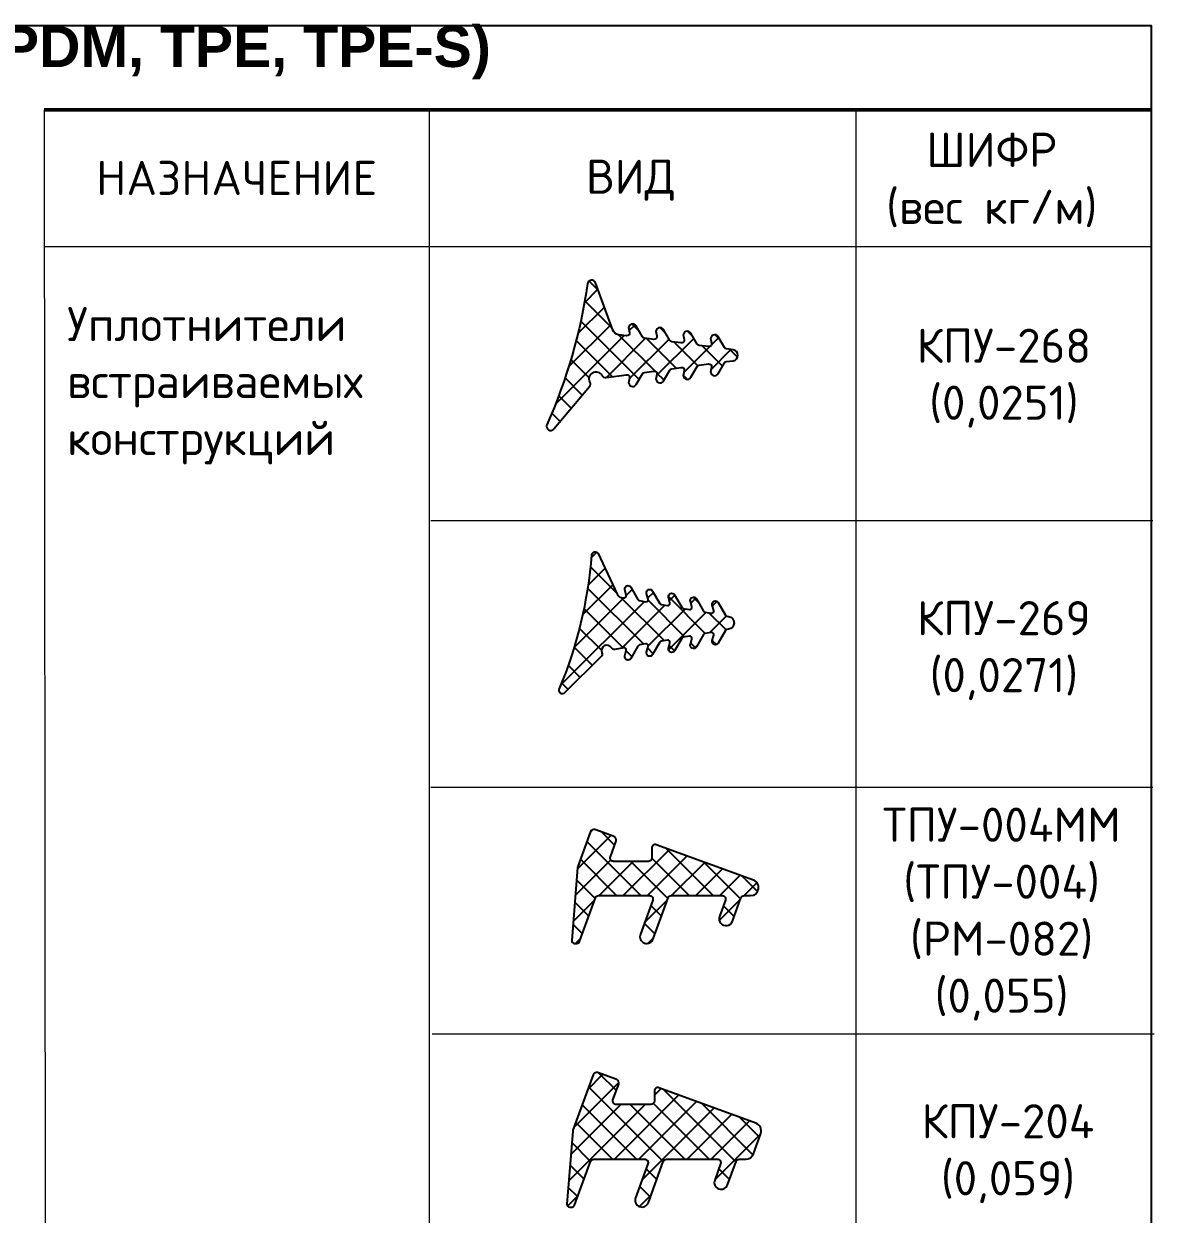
# Model space of a CAD drawing. Header units: millimetres. Extents: x 1744 to 18744, y -2272 to 2782.
# Drawn here: x 5531.2 to 5613.9, y 1419.4 to 1506.5 of the extents above; entities that cross this region are included whole.
import ezdxf

# ---------------------------------------------------------------- set-up
doc = ezdxf.new("R2010")
doc.units = ezdxf.units.MM
for name, color, linetype, lineweight in [('3', 1, 'Continuous', 20), ('Рамки', 1, 'Continuous', 15), ('Текстовый', 7, 'Continuous', 9)]:
    doc.layers.add(name, color=color, linetype=linetype, lineweight=lineweight)
doc.layers.add('Скрытые', color=14, linetype='Continuous', plot=False)
doc.styles.add('Каталожный', font='isocpeur.ttf', dxfattribs={"height": 2.5})

# ---------------------------------------------------------------- blocks, each defined once
blk = doc.blocks.new('КПУ-268')
at = {"true_color": 0xafd9aa}
h = blk.add_hatch(dxfattribs=at)
h.set_pattern_fill('ANSI37', color=9, scale=10, angle=90, style=0)
h.set_pattern_definition([(135, (-5787.382328000678, 2428.38573282436), (-0.8838834764831844, -0.8838834764831844), []), (225, (-5787.382328000678, 2428.38573282436), (0.8838834764831842, -0.8838834764831844), [])])
edge = h.paths.add_edge_path()
edge.add_line((2.615639722211199, -1.858579886632924), (3.072202051676866, -1.067790735176004))
edge.add_arc((3.2454071324348, -1.167790735176436), 0.2000000000011221, 97.50000000000358, 150.0000000000427, ccw=False)
edge.add_line((3.219301893990631, -0.9695017629005631), (3.910835077351291, -0.878459692146407))
edge.add_arc((3.936940315795198, -1.076748664421387), 0.2000000000002036, -14.999999999953104, 97.49999999996271, ccw=False)
edge.add_line((4.130125481053251, -1.128512473441787), (4.066054353188518, -1.367629177927938))
edge.add_arc((4.35583210107555, -1.445274891458401), 0.3000000000002244, 165.0000000000694, 330.0000000000471)
edge.add_line((4.615639722211199, -1.5952748914583), (5.072202051677777, -0.804485740000473))
edge.add_arc((5.24540713243444, -0.9044857400005959), 0.1999999999998668, 97.4999999999468, 149.9999999999373, ccw=False)
edge.add_line((5.219301893990631, -0.7061967677259418), (5.910835077351293, -0.6151546969717856))
edge.add_arc((5.936940315795314, -0.8134436692466678), 0.2000000000001204, -14.999999999989086, 97.49999999999841, ccw=False)
edge.add_line((6.130125481053253, -0.8652074782671662), (6.066054353188516, -1.104324182753315))
edge.add_arc((6.355832101075549, -1.18196989628378), 0.3000000000002258, 165.0000000000691, 330.0000000000468)
edge.add_line((6.615639722211199, -1.331969896283681), (7.072202051676867, -0.5411807448258515))
edge.add_arc((7.24540713243395, -0.641180744826845), 0.2000000000006658, 97.49999999977479, 149.9999999997815, ccw=False)
edge.add_line((7.219301893990632, -0.4428917725513202), (7.708042577964079, -0.3785478408331073))
edge.add_arc((7.655832101076017, 0.0180301037162281), 0.3999999999998182, 277.5000000000094, 442.4999999999905)
edge.add_line((7.708042577964079, 0.4146080482655635), (7.219301893990632, 0.4789519799837765))
edge.add_arc((7.245407132433915, 0.6772409522592487), 0.2000000000006091, 210.0000000002105, 262.50000000023306, ccw=False)
edge.add_line((7.072202051676867, 0.5772409522583076), (6.615639722211199, 1.368030103716137))
edge.add_arc((6.355832101075549, 1.218030103716236), 0.3000000000002261, 29.99999999995321, 194.9999999999308)
edge.add_line((6.066054353188516, 1.140384390185771), (6.130125481053253, 0.9012676856996222))
edge.add_arc((5.936940315795314, 0.8495038766791239), 0.20000000000012, -97.4999999999983, 14.999999999989086, ccw=False)
edge.add_line((5.910835077351293, 0.6512149044042417), (5.219301893990631, 0.742256975158398))
edge.add_arc((5.24540713243444, 0.940545947433052), 0.1999999999998666, 210.0000000000627, 262.50000000005315, ccw=False)
edge.add_line((5.072202051677777, 0.840545947432929), (4.615639722211199, 1.631335098890758))
edge.add_arc((4.35583210107561, 1.481335098890403), 0.3000000000004, 30.00000000003412, 195.0000000000117)
edge.add_line((4.066054353188518, 1.403689385359484), (4.130125481053251, 1.16457268087424))
edge.add_arc((3.936940315795199, 1.112808871853842), 0.200000000000203, -97.49999999996288, 14.999999999952877, ccw=False)
edge.add_line((3.910835077351291, 0.9145198995788629), (3.219301893989721, 1.005561970333018))
edge.add_arc((3.245407132433459, 1.203850942607567), 0.1999999999997538, 210.0000000000466, 262.50000000006924, ccw=False)
edge.add_line((3.072202051676866, 1.10385094260755), (2.615639722211199, 1.894640094065379))
edge.add_arc((2.35583210107561, 1.744640094065023), 0.3000000000004003, 30.00000000003424, 195.0000000000118)
edge.add_line((2.066054353188519, 1.666994380534104), (2.130125481052346, 1.427877676048864))
edge.add_arc((1.93694031579486, 1.376113867028063), 0.1999999999997604, -97.4999999998808, 15.000000000106525, ccw=False)
edge.add_line((1.910835077351293, 1.177824894753484), (1.219301893989719, 1.268866965507639))
edge.add_arc((1.245407132434519, 1.467155937782849), 0.2000000000005473, 209.9999999998335, 262.49999999979235, ccw=False)
edge.add_line((1.072202051676867, 1.367155937783079), (0.6156397222111992, 2.15794508923909))
edge.add_arc((0.3558321010755505, 2.00794508923919), 0.3000000000002244, 29.9999999999531, 194.9999999999306)
edge.add_line((0.0660543531885196, 1.930299375708727), (0.130125481052346, 1.691182671223485))
edge.add_arc((-0.0630596842049485, 1.639418862203237), 0.1999999999994321, -97.49999999994839, 14.999999999967486, ccw=False)
edge.add_line((-0.0891649226487061, 1.441129889929015), (-0.6927605801456596, 1.520594765770965))
edge.add_arc((-0.6274974840352838, 2.016317196457994), 0.5000000000001683, 199.9999999999571, 262.4999999999621, ccw=False)
edge.add_line((-1.097343794428524, 1.845307124795454), (-2.362260112688089, 5.32063614671415))
edge.add_arc((-2.644167898923944, 5.218030103716495), 0.3000000000000619, 19.99999999998642, 171.6269457520772)
edge.add_arc((-42.51460718661266, 11.08642605208765), 40.00000000000157, 336.1914215502087, 351.6269457520878, ccw=False)
edge.add_arc((-5.644167898923971, -5.181969896283955), 0.3000000000000664, 156.1914215502344, 320.0000000000357)
edge.add_line((-5.414354565988105, -5.374806179189818), (-2.807711515422852, -2.268332418404951))
edge.add_arc((-3.037522313695841, -2.075493114846867), 0.2999999999993925, 319.9992469035954, 387.9776521661452)
edge.add_arc((-2.331092662570369, -1.700050532364848), 0.5000000000001693, 29.502876839007, 207.9959325873386, ccw=False)
edge.add_arc((-1.634882541911189, -1.305980173956204), 0.299999999999726, 209.5240660788777, 277.5007530277262)
edge.add_line((-1.595720775136214, -1.60341311769798), (-0.0891649226487061, -1.405069682496557))
edge.add_arc((-0.0630596842052531, -1.603358654771235), 0.1999999999998443, -15.000000000070997, 97.49999999984482, ccw=False)
edge.add_line((0.130125481052346, -1.655122463791939), (0.0660543531885196, -1.89423916827627))
edge.add_arc((0.3558321010756105, -1.971884881807189), 0.3000000000003999, 164.9999999999882, 329.999999999966)
edge.add_line((0.6156397222111992, -2.121884881807543), (1.072202051676867, -1.331095730350625))
edge.add_arc((1.245407132433599, -1.431095730350849), 0.1999999999999773, 97.49999999996322, 149.9999999999221, ccw=False)
edge.add_line((1.219301893989719, -1.232806758076093), (1.910835077351293, -1.141764687321938))
edge.add_arc((1.936940315795163, -1.340053659596062), 0.1999999999993496, -15.000000000003183, 97.49999999998408, ccw=False)
edge.add_line((2.130125481052346, -1.391817468616409), (2.066054353188519, -1.630934173101649))
edge.add_arc((2.35583210107561, -1.708579886632568), 0.3000000000004005, 164.9999999999882, 329.9999999999658)
at = {"color": 9, "true_color": 0xafd9aa}
blk.add_lwpolyline([(2.615639722211199, -1.858579886632924), (3.072202051676866, -1.067790735176004, -0.2331672971703781), (3.219301893990631, -0.9695017629005631), (3.910835077351291, -0.878459692146407, -0.5345111359503198), (4.130125481053251, -1.128512473441787), (4.066054353188518, -1.367629177927938, 0.8769764629925845), (4.615639722211199, -1.5952748914583), (5.072202051677777, -0.804485740000473, -0.2331672971701546), (5.219301893990631, -0.7061967677259418), (5.910835077351293, -0.6151546969717856, -0.5345111359507204), (6.130125481053253, -0.8652074782671662), (6.066054353188516, -1.104324182753315, 0.8769764629925845), (6.615639722211199, -1.331969896283681), (7.072202051676867, -0.5411807448258515, -0.2331672971702296), (7.219301893990632, -0.4428917725513202), (7.708042577964079, -0.3785478408331073, 0.8769764629926114), (7.708042577964079, 0.4146080482655635), (7.219301893990632, 0.4789519799837765, -0.2331672971703031), (7.072202051676867, 0.5772409522583076), (6.615639722211199, 1.368030103716137, 0.8769764629925845), (6.066054353188516, 1.140384390185771), (6.130125481053253, 0.9012676856996222, -0.5345111359507208), (5.910835077351293, 0.6512149044042417), (5.219301893990631, 0.742256975158398, -0.2331672971701546), (5.072202051677777, 0.840545947432929), (4.615639722211199, 1.631335098890758, 0.8769764629925845), (4.066054353188518, 1.403689385359484), (4.130125481053251, 1.16457268087424, -0.5345111359503198), (3.910835077351291, 0.9145198995788629), (3.219301893989721, 1.005561970333018, -0.2331672971703031), (3.072202051676866, 1.10385094260755), (2.615639722211199, 1.894640094065379, 0.8769764629925845), (2.066054353188519, 1.666994380534104), (2.130125481052346, 1.427877676048864, -0.5345111359507208), (1.910835077351293, 1.177824894753484), (1.219301893989719, 1.268866965507639, -0.2331672971700092), (1.072202051676867, 1.367155937783079), (0.6156397222111992, 2.15794508923909, 0.8769764629925845), (0.0660543531885196, 1.930299375708727), (0.130125481052346, 1.691182671223485, -0.5345111359503198), (-0.0891649226487061, 1.441129889929015), (-0.6927605801456596, 1.520594765770965, -0.2796754208987614), (-1.097343794428524, 1.845307124795454), (-2.362260112688089, 5.32063614671415, 0.7786676032464671), (-2.940970176499831, 5.261715433357037, -0.0674521994044227), (-5.918637670296447, -5.060865211804863, 0.8678214147981961), (-5.414354565988105, -5.374806179189818), (-2.807711515422852, -2.268332418404951, 0.3056276522975327), (-2.772583121720344, -1.934754973055078, -0.9869351474234679), (-1.895927177519297, -1.453816902207563, 0.305619454424547), (-1.595720775136214, -1.60341311769798), (-0.0891649226487061, -1.405069682496557, -0.5345111359503198), (0.130125481052346, -1.655122463791939), (0.0660543531885196, -1.89423916827627, 0.8769764629925845), (0.6156397222111992, -2.121884881807543), (1.072202051676867, -1.331095730350625, -0.2331672971700091), (1.219301893989719, -1.232806758076093), (1.910835077351293, -1.141764687321938, -0.5345111359507204), (2.130125481052346, -1.391817468616409), (2.066054353188519, -1.630934173101649, 0.8769764629925845)], format="xyb", close=True, dxfattribs=at)
blk = doc.blocks.new('КПУ-269')
at = {"true_color": 0xafd9aa}
h = blk.add_hatch(dxfattribs=at)
h.set_pattern_fill('ANSI37', color=9, scale=10, angle=90, style=0)
h.set_pattern_definition([(135, (-5788.204454583206, 2447.291614382814), (-0.8838834764831844, -0.8838834764831844), []), (225, (-5788.204454583206, 2447.291614382814), (0.8838834764831842, -0.8838834764831844), [])])
edge = h.paths.add_edge_path()
edge.add_arc((5.595134362598573, -0.8068108291473091), 0.1599999999998856, 345.0000000001166, 460.0000000001014)
edge.add_line((5.567350654171605, -0.6492415886655181), (5.11687281182094, -0.7286729864822519))
edge.add_arc((5.144656520249332, -0.8862422269664314), 0.1600000000024849, 100.0000000004554, 150.0000000004729)
edge.add_line((5.00609245564101, -0.8062422269663327), (4.481551615457646, -1.714773612809494))
edge.add_arc((4.273705518549481, -1.594773612809649), 0.2399999999998356, 165.0000000000289, 330.00000000002007, ccw=False)
edge.add_line((4.041883320240231, -1.532657041985203), (4.149682494804435, -1.130345045497505))
edge.add_arc((3.995134362598243, -1.088933998281416), 0.1599999999998614, 345.0000000001035, 460.0000000001156)
edge.add_line((3.96735065417124, -0.9313647577996562), (3.516872811820576, -1.01079615561639))
edge.add_arc((3.544656520249503, -1.168365396099708), 0.1600000000017298, 100.0000000006973, 150.0000000006729)
edge.add_line((3.406092455641555, -1.088365396100471), (2.881551615457283, -1.996896781943631))
edge.add_arc((2.67370551854957, -1.876896781943846), 0.2399999999994137, 164.9999999999872, 329.9999999999785, ccw=False)
edge.add_line((2.441883320240775, -1.814780211119341), (2.549682494804073, -1.412468214631644))
edge.add_arc((2.39513436259829, -1.371057167415306), 0.159999999999531, 344.9999999999793, 459.999999999955)
edge.add_line((2.367350654171787, -1.213487926933793), (1.91687281182112, -1.292919324750527))
edge.add_arc((1.944656520250429, -1.450488565232763), 0.1600000000007304, 100.0000000008995, 150.0000000009142)
edge.add_line((1.80609245564301, -1.370488565234609), (1.281551615456917, -2.279019951077768))
edge.add_arc((1.073705518549206, -2.159019951077982), 0.2399999999994121, 164.9999999999868, 329.99999999997806, ccw=False)
edge.add_line((0.8418833202404128, -2.096903380253476), (0.9496824948046196, -1.694591383765782))
edge.add_arc((0.7951343625983879, -1.653180336549726), 0.1599999999998916, 345.0000000001184, 460.0000000000997)
edge.add_line((0.7673506541714235, -1.495611096067928), (0.3168728118207582, -1.575042493884664))
edge.add_arc((0.3446565202491421, -1.73261173436883), 0.1600000000024704, 100.0000000004531, 150.0000000004758)
edge.add_line((0.2060924556408281, -1.652611734368746), (-0.3184483845416253, -2.561143120211909))
edge.add_arc((-0.5262944814497913, -2.441143120212063), 0.239999999999837, 165.0000000000285, 330.00000000002, ccw=False)
edge.add_line((-0.7581166797590413, -2.379026549387615), (-0.6503175051957442, -1.97671455289992))
edge.add_arc((-0.80486563740149, -1.935303505683549), 0.1599999999995036, 344.9999999999645, 459.9999999999702)
edge.add_line((-0.8326493458280309, -1.77773426520207), (-1.485894087711129, -1.892918938199271))
edge.add_arc((-1.527569650405937, -1.656565077453922), 0.2400000000315844, 212.0243128466154, 280.00000001194144, ccw=False)
edge.add_arc((-2.070176469247321, -1.995943686429164), 0.4000000000333658, 32.02431283431194, 202.9756871649301)
edge.add_arc((-2.659405636019533, -2.245761598246842), 0.2399999999979004, -44.999999999810484, 22.97568716542321, ccw=False)
edge.add_line((-2.489700008535685, -2.415467225729568), (-5.156588853965331, -5.082356071162847))
edge.add_arc((-5.326294481450092, -4.912650443677424), 0.2400000000004532, 157.2921123347481, 314.9999999998885, ccw=False)
edge.add_arc((-35.06720942028854, 7.533054783461551), 32.00000000000045, 337.2921123348519, 355.5068026318309)
edge.add_arc((-2.926294481450349, 5.007349556324118), 0.2399999999998776, 25.00000000013, 175.50680263196, ccw=False)
edge.add_line((-2.708780612561895, 5.108777939142328), (-1.320527836187465, 2.131660252789969))
edge.add_arc((-0.9580047213731194, 2.300707557486922), 0.3999999999999999, 205.0000000001065, 260.000000000108)
edge.add_line((-1.027463992439149, 1.906784456281909), (-0.8326493458280309, 1.872433377846846))
edge.add_arc((-0.8048656374014623, 2.030002618328299), 0.1599999999994832, 260.0000000000183, 375.0000000000468)
edge.add_line((-0.6503175051957442, 2.071413665544695), (-0.7581166797590413, 2.473725662032391))
edge.add_arc((-0.5262944814502442, 2.535842232856893), 0.2399999999994138, 30.00000000002302, 195.000000000012, ccw=False)
edge.add_line((-0.3184483845425348, 2.655842232856683), (0.2060924556408281, 1.747310847013523))
edge.add_arc((0.3446565202452906, 1.827310847015497), 0.1600000000000797, 210.0000000007998, 260.0000000007964)
edge.add_line((0.3168728118207582, 1.669741606533079), (0.7673506541714235, 1.590310208712708))
edge.add_arc((0.7951343625984109, 1.747879449194484), 0.1599999999998741, 259.9999999998908, 374.9999999998899)
edge.add_line((0.9496824948046196, 1.789290496410558), (0.8418833202404128, 2.191602492900073))
edge.add_arc((1.073705518549208, 2.253719063724574), 0.2399999999994126, 30.000000000023192, 195.000000000012, ccw=False)
edge.add_line((1.281551615456917, 2.373719063724365), (1.806092455641191, 1.465187677879384))
edge.add_arc((1.944656520245619, 1.545187677881303), 0.160000000000023, 210.0000000007888, 260.0000000008047)
edge.add_line((1.91687281182112, 1.387618437398937), (2.367350654171787, 1.308187039582207))
edge.add_arc((2.395134362598304, 1.465756280063706), 0.1599999999995201, 260.0000000000392, 375.0000000000254)
edge.add_line((2.549682494804073, 1.507167327280054), (2.441883320240775, 1.909479323765935))
edge.add_arc((2.673705518549573, 1.971595894590435), 0.2399999999994143, 30.000000000022794, 195.0000000000116, ccw=False)
edge.add_line((2.881551615457283, 2.091595894590225), (3.406092455641555, 1.183064508747063))
edge.add_arc((3.544656520247486, 1.263064508747117), 0.1600000000003915, 209.9999999999415, 259.9999999999516)
edge.add_line((3.516872811820576, 1.105495268264802), (3.96735065417124, 1.026063870448069))
edge.add_arc((3.995134362598214, 1.183633110929856), 0.1599999999998827, 259.9999999998962, 374.9999999998849)
edge.add_line((4.149682494804435, 1.225044158145919), (4.041883320240231, 1.627356154631793))
edge.add_arc((4.273705518549482, 1.689472725456236), 0.239999999999838, 29.999999999981583, 194.9999999999705, ccw=False)
edge.add_line((4.481551615457646, 1.809472725456089), (5.00609245564101, 0.9009413396129275))
edge.add_arc((5.144656520247455, 0.98094133961404), 0.160000000001366, 210.0000000001776, 260.0000000001567)
edge.add_line((5.11687281182094, 0.8233720991306654), (5.567350654171605, 0.7439407013139318))
edge.add_arc((5.595134362598602, 0.901509941795696), 0.159999999999864, 259.9999999998865, 374.9999999998952)
edge.add_line((5.749682494804797, 0.9429209890117816), (5.641883320240594, 1.345232985497659))
edge.add_arc((5.873705518549392, 1.407349556322159), 0.2399999999994143, 30.00000000002268, 195.0000000000116, ccw=False)
edge.add_line((6.081551615457102, 1.527349556321949), (6.606092455641372, 0.6188181704787894))
edge.add_arc((6.744656520247667, 0.6988181704796875), 0.1600000000011288, 210.0000000001379, 260.0000000001963)
edge.add_line((6.716872811821302, 0.5412489299965273), (6.837056643828872, 0.520057277768956))
edge.add_arc((6.75370551854876, 0.0473495563232972), 0.4799999999997995, -79.9999999999975, 79.9999999999975, ccw=False)
edge.add_line((6.837056643828872, -0.4253581651223615), (6.716872811821302, -0.4465498173517517))
edge.add_arc((6.744656520245609, -0.6041190578338488), 0.1599999999997246, 99.99999999914408, 149.9999999992591)
edge.add_line((6.606092455641372, -0.5241190578321949), (6.08155161545892, -1.432650443677174))
edge.add_arc((5.873705518550299, -1.312650443677269), 0.24000000000026, 165.000000000071, 330.0000000000622, ccw=False)
edge.add_line((5.641883320240594, -1.250533872852884), (5.749682494804797, -0.8482218763633682))
at = {"color": 9, "true_color": 0xafd9aa}
blk.add_lwpolyline([(5.749682494804797, -0.8482218763633682, 0.5486187866265821), (5.567350654171605, -0.6492415886655181), (5.11687281182094, -0.7286729864822519, 0.2216946626430207), (5.00609245564101, -0.8062422269663327), (4.481551615457646, -1.714773612809494, -0.8769764629926905), (4.041883320240231, -1.532657041985203), (4.149682494804435, -1.130345045497505, 0.5486187866267369), (3.96735065417124, -0.9313647577996562), (3.516872811820576, -1.01079615561639, 0.2216946626428285), (3.406092455641555, -1.088365396100471), (2.881551615457283, -1.996896781943631, -0.8769764629926905), (2.441883320240775, -1.814780211119341), (2.549682494804073, -1.412468214631644, 0.5486187866265279), (2.367350654171787, -1.213487926933793), (1.91687281182112, -1.292919324750527, 0.2216946626430074), (1.80609245564301, -1.370488565234609), (1.281551615456917, -2.279019951077768, -0.8769764629926905), (0.8418833202404128, -2.096903380253476), (0.9496824948046196, -1.694591383765782, 0.548618786626562), (0.7673506541714235, -1.495611096067928), (0.3168728118207582, -1.575042493884664, 0.221694662643044), (0.2060924556408281, -1.652611734368746), (-0.3184483845416253, -2.561143120211909, -0.8769764629926905), (-0.7581166797590413, -2.379026549387615), (-0.6503175051957442, -1.97671455289992, 0.5486187866267006), (-0.8326493458280309, -1.77773426520207), (-1.485894087711129, -1.892918938199271, -0.3056146845919976), (-1.731047207460504, -1.78383205585078, 0.9239971009253778), (-2.438444698493185, -2.152079881319421, -0.3056146845915574), (-2.489700008535685, -2.415467225729568), (-5.156588853965331, -5.082356071162847, -0.8221979346866357), (-5.547690870573203, -4.820002513946291, 0.0796443420067361), (-3.165556875535911, 5.026151332207971, -0.7708463276476337), (-2.708780612561895, 5.108777939142328), (-1.320527836187465, 2.131660252789969, 0.2446984432290411), (-1.027463992439149, 1.906784456281909), (-0.8326493458280309, 1.872433377846846, 0.5486187866268285), (-0.6503175051957442, 2.071413665544695), (-0.7581166797590413, 2.473725662032391, -0.8769764629926712), (-0.3184483845425348, 2.655842232856683), (0.2060924556408281, 1.747310847013523, 0.2216946626429247), (0.3168728118207582, 1.669741606533079), (0.7673506541714235, 1.590310208712708, 0.5486187866266627), (0.9496824948046196, 1.789290496410558), (0.8418833202404128, 2.191602492900073, -0.8769764629926712), (1.281551615456917, 2.373719063724365), (1.806092455641191, 1.465187677879384, 0.221694662643013), (1.91687281182112, 1.387618437398937), (2.367350654171787, 1.308187039582207, 0.5486187866265883), (2.549682494804073, 1.507167327280054), (2.441883320240775, 1.909479323765935, -0.8769764629926712), (2.881551615457283, 2.091595894590225), (3.406092455641555, 1.183064508747063, 0.2216946626429864), (3.516872811820576, 1.105495268264802), (3.96735065417124, 1.026063870448069, 0.5486187866266024), (4.149682494804435, 1.225044158145919), (4.041883320240231, 1.627356154631793, -0.8769764629926712), (4.481551615457646, 1.809472725456089), (5.00609245564101, 0.9009413396129275, 0.2216946626428442), (5.11687281182094, 0.8233720991306654), (5.567350654171605, 0.7439407013139318, 0.5486187866267174), (5.749682494804797, 0.9429209890117816), (5.641883320240594, 1.345232985497659, -0.8769764629926712), (6.081551615457102, 1.527349556321949), (6.606092455641372, 0.6188181704787894, 0.2216946626432069), (6.716872811821302, 0.5412489299965273), (6.837056643828872, 0.520057277768956, -0.8390996311772438), (6.837056643828872, -0.4253581651223615), (6.716872811821302, -0.4465498173517517, 0.2216946626434668), (6.606092455641372, -0.5241190578321949), (6.08155161545892, -1.432650443677174, -0.8769764629926905), (5.641883320240594, -1.250533872852884)], format="xyb", close=True, dxfattribs=at)
blk = doc.blocks.new('ТПУ-004ММ')
at = {"true_color": 0xafd9aa}
h = blk.add_hatch(dxfattribs=at)
h.set_pattern_fill('ANSI37', color=9, scale=10, angle=180, style=0)
h.set_pattern_definition([(225, (-3852.697174266646, 2423.586977196603), (0.8838834764831842, -0.8838834764831845), []), (315, (-3852.697174266646, 2423.586977196603), (0.8838834764831845, 0.8838834764831842), [])])
edge = h.paths.add_edge_path()
edge.add_arc((7.266083049998201, -0.3716049572713107), 0.586003412722894, 269.9999999999889, 429.9999999999895)
edge.add_line((7.466508021207117, 0.179058125419715), (0.3652888887290828, 2.763690516642554))
edge.add_arc((0.2797838531844818, 2.528767362234722), 0.2499999991608187, 69.99999999995106, 179.9999999999525)
edge.add_line((0.0297838540236626, 2.52876736223493), (0.0297838540236626, 1.792391620776243))
edge.add_arc((-0.2202161451373288, 1.792391620776697), 0.2499999991609914, 269.99999999989586, 359.99999999989586, ccw=False)
edge.add_line((-0.2202161451377833, 1.542391621615706), (-2.762585817846229, 1.542391621615706))
edge.add_arc((-2.762585817846478, 1.792391620776841), 0.2499999991611357, 160.000000000055, 270.0000000000572, ccw=False)
edge.add_line((-2.997508972254763, 1.877896656321125), (-2.575962796689958, 3.036085254942689))
edge.add_arc((-2.810885951098032, 3.12159029048712), 0.2499999991609884, 340.0000000000067, 430.0000000000099)
edge.add_line((-2.725380915553614, 3.356513444895198), (-4.134919842002091, 3.869543658161773))
edge.add_arc((-4.220424877546518, 3.634620503753694), 0.2499999991609914, 70.0000000000078, 160.0000000000078)
edge.add_line((-4.455348031954597, 3.720125539298122), (-5.384262098327781, 1.167955117322661))
edge.add_arc((-5.149338943918424, 1.082450081776278), 0.2499999991628615, 159.9999999996867, 175.5060526372919)
edge.add_line((-5.398570347200801, 1.102038527332978), (-5.818582368515308, -4.241937602474763))
edge.add_arc((-5.619197245890718, -4.25760835891917), 0.1999999993289067, 175.5060526375346, 269.9999999999274)
edge.add_line((-5.619197245890971, -4.457608358248076), (-5.443485723774756, -4.457608358248076))
edge.add_arc((-5.443485723774752, -4.257608358918695), 0.199999999329381, 269.999999999999, 339.999999999999)
edge.add_line((-5.255547200247747, -4.326012387354467), (-4.089419671388895, -1.122103333610763))
edge.add_arc((-3.854496516981028, -1.207608369154895), 0.2499999991606912, 90.00000000005582, 160.0000000000549, ccw=False)
edge.add_line((-3.854496516981271, -0.9576083699942046), (-0.1298743258148534, -0.9576083699942046))
edge.add_arc((-0.129874325815058, -1.207608369155021), 0.2499999991608166, -20.000000000049, 89.9999999999531, ccw=False)
edge.add_line((0.1050488285927713, -1.293113404699622), (-0.8025054488261956, -3.78659828883724))
edge.add_arc((-0.3326591400100368, -3.957608359926098), 0.4999999983219855, 160.0000000000075, 340.0000000000075)
edge.add_line((0.1371871688061219, -4.128618431014956), (1.231469173133518, -1.122103333610763))
edge.add_arc((1.466392327541384, -1.207608369154895), 0.2499999991606911, 90.00000000005542, 160.000000000055, ccw=False)
edge.add_line((1.466392327541143, -0.9576083699942046), (5.191014518707561, -0.9576083699942046))
edge.add_arc((5.191014518707362, -1.207608369155017), 0.2499999991608133, -20.00000000005008, 89.99999999995441, ccw=False)
edge.add_line((5.425937673115186, -1.293113404699622), (4.991544698655161, -2.486598293199904))
edge.add_arc((5.461391007470856, -2.657608364288779), 0.4999999983215558, 159.9999999999875, 339.999999999992)
edge.add_line((5.931237316286567, -2.828618435377618), (6.552358017655932, -1.122103333610764))
edge.add_arc((6.7872811720638, -1.207608369154897), 0.249999999160693, 90.00000000005559, 160.0000000000547, ccw=False)
edge.add_line((6.787281172063558, -0.9576083699942046), (7.266083049998087, -0.9576083699942046))
at = {"color": 9, "true_color": 0xafd9aa}
blk.add_lwpolyline([(7.266083049998087, -0.9576083699942046, 0.8390996311772845), (7.466508021207117, 0.179058125419715), (0.3652888887290828, 2.763690516642554, 0.5205670505517535), (0.0297838540236626, 2.52876736223493), (0.0297838540236626, 1.792391620776243, -0.4142135623730951), (-0.2202161451377833, 1.542391621615706), (-2.762585817846229, 1.542391621615706, -0.520567050551759), (-2.997508972254763, 1.877896656321125), (-2.575962796689958, 3.036085254942689, 0.4142135623731117), (-2.725380915553614, 3.356513444895198), (-4.134919842002091, 3.869543658161773, 0.4142135623730951), (-4.455348031954597, 3.720125539298122), (-5.384262098327781, 1.167955117322662, 0.0677613443339455), (-5.398570347200801, 1.102038527332978), (-5.818582368515308, -4.241937602474763, 0.4373775105665619), (-5.619197245890971, -4.457608358248076), (-5.443485723774756, -4.457608358248076, 0.3152987888789831), (-5.255547200247747, -4.326012387354467), (-4.089419671388895, -1.122103333610764, -0.3152987888789789), (-3.854496516981271, -0.9576083699942046), (-0.1298743258148534, -0.9576083699942046, -0.5205670505517586), (0.1050488285927713, -1.293113404699622), (-0.8025054488261956, -3.78659828883724, 0.9999999999999998), (0.1371871688061219, -4.128618431014956), (1.231469173133518, -1.122103333610764, -0.3152987888789813), (1.466392327541143, -0.9576083699942046), (5.191014518707561, -0.9576083699942046, -0.5205670505517718), (5.425937673115186, -1.293113404699622), (4.991544698655161, -2.486598293199904, 1.000000000000039), (5.931237316286567, -2.828618435377618), (6.552358017655932, -1.122103333610764, -0.3152987888789793), (6.787281172063558, -0.9576083699942046)], format="xyb", close=True, dxfattribs=at)
blk = doc.blocks.new('КПУ-204')
at = {"true_color": 0xafd9aa}
h = blk.add_hatch(dxfattribs=at)
h.set_pattern_fill('ANSI37', color=9, scale=10, angle=180, style=0)
h.set_pattern_definition([(225, (-3851.399194433407, 2439.82446944881), (0.8838834764831842, -0.8838834764831845), []), (315, (-3851.399194433407, 2439.82446944881), (0.8838834764831845, 0.8838834764831842), [])])
edge = h.paths.add_edge_path()
edge.add_arc((8.200451317017484, -3.403508193255394), 0.5999999999997346, 269.9999999999359, 339.9999999999729)
edge.add_line((8.764266889488681, -3.608720279250971), (9.30336003130742, -2.127574045121491))
edge.add_arc((8.739544458836026, -1.922361959126638), 0.5999999999996712, 340.0000000000443, 430.0000000000469)
edge.add_line((8.944756544830852, -1.358546386655234), (1.856689876452033, 1.221298899127305))
edge.add_arc((1.771184840620868, 0.9863757439305164), 0.2500000000002066, 70.00000000007867, 180.0000000000636)
edge.add_line((1.521184840620662, 0.9863757439302387), (1.521184840620662, 0.2500000000013642))
edge.add_arc((1.271184840620197, 0.2500000000009192), 0.2500000000004645, -89.99999999989348, 1.0197709343628958e-10, ccw=False)
edge.add_line((1.271184840620662, 4.547e-13), (-1.271184840620662, -4.547e-13))
edge.add_arc((-1.271184840620142, 0.2499999999999061), 0.2500000000003608, 159.9999999999067, 269.99999999988086, ccw=False)
edge.add_line((-1.506107995816819, 0.3355050358318294), (-1.084561818838664, 1.493693638340573))
edge.add_arc((-1.319484974034821, 1.579198674171947), 0.2499999999996845, 339.9999999999842, 429.9999999999841)
edge.add_line((-1.233979938203447, 1.814121829368104), (-2.643518869382205, 2.327152044356353))
edge.add_arc((-2.729023905213584, 2.092228889160216), 0.2499999999996672, 69.99999999998141, 159.999999999988)
edge.add_line((-2.963947060409731, 2.177733924991569), (-4.440093359221464, -1.877944698807823))
edge.add_arc((-4.205170204024645, -1.963449734641718), 0.2500000000011682, 159.999999999493, 175.5060526371032)
edge.add_line((-4.454401608142688, -1.943861289018514), (-4.874413630864181, -7.287837436760582))
edge.add_arc((-4.67502850757052, -7.303508193258641), 0.2000000000001256, 175.5060526372298, 269.9999999997568)
edge.add_line((-4.675028507571369, -7.503508193258767), (-4.499316984864886, -7.503508193257857))
edge.add_arc((-4.499316984864761, -7.303508193257811), 0.2000000000000464, 269.9999999999641, 339.9999999999456)
edge.add_line((-4.311378460707601, -7.371912221923139), (-3.145250927936102, -4.168003157426483))
edge.add_arc((-2.91032777273973, -4.253508193257682), 0.2499999999998268, 90.00000000004951, 160.0000000000386, ccw=False)
edge.add_line((-2.910327772739946, -4.003508193257856), (0.8142944309265658, -4.003508193257856))
edge.add_arc((0.8142944309266951, -4.253508193257297), 0.2499999999994413, -19.999999999950774, 90.00000000002962, ccw=False)
edge.add_line((1.049217586122721, -4.339013229088322), (0.1416633056587671, -6.832498121594198))
edge.add_arc((0.6115096160519897, -7.003508193256946), 0.5000000000002228, 160.0000000000197, 340.0000000000197)
edge.add_line((1.081355926445212, -7.174518264919695), (2.175637934443328, -4.168003157425573))
edge.add_arc((2.410561089639711, -4.253508193256791), 0.2499999999998436, 90.00000000005252, 160.0000000000355, ccw=False)
edge.add_line((2.410561089639482, -4.003508193256948), (6.135183293305996, -4.003508193256037))
edge.add_arc((6.135183293306115, -4.25350819325572), 0.2499999999996838, -20.00000000009328, 90.00000000002711, ccw=False)
edge.add_line((6.370106448502157, -4.339013229087412), (5.935713472584209, -5.532498121592198))
edge.add_arc((6.405559782977432, -5.703508193254947), 0.500000000000223, 160.0000000000197, 340.0000000000197)
edge.add_line((6.875406093370656, -5.874518264917696), (7.496526796822762, -4.168003157424663))
edge.add_arc((7.731449952020263, -4.25350819325471), 0.2500000000004929, 90.0000000003077, 160.0000000003754, ccw=False)
edge.add_line((7.73144995201892, -4.003508193254218), (8.210251831561436, -4.003508193255129))
at = {"color": 9, "true_color": 0xafd9aa}
blk.add_lwpolyline([(8.200451317016812, -4.003508193255129, 0.315298788879161), (8.764266889488681, -3.608720279250971), (9.30336003130742, -2.127574045121491, 0.4142135623731088), (8.944756544830852, -1.358546386655234), (1.856689876452034, 1.221298899127305, 0.5205670505516629), (1.521184840620662, 0.9863757439302387), (1.521184840620662, 0.2500000000013642, -0.4142135623730722), (1.271184840620662, 4.547e-13), (-1.271184840620662, -4.547e-13, -0.5205670505516033), (-1.506107995816819, 0.3355050358318294), (-1.084561818838664, 1.493693638340573, 0.4142135623730951), (-1.233979938203447, 1.814121829368104), (-2.643518869382205, 2.327152044356353, 0.4142135623731284), (-2.963947060409731, 2.177733924991569), (-4.440093359221464, -1.877944698807823, 0.0677613443339671), (-4.454401608142688, -1.943861289018514), (-4.874413630864181, -7.287837436760582, 0.4373775105672573), (-4.675028507571369, -7.503508193258767), (-4.499316984864886, -7.503508193257857, 0.3152987888788943), (-4.311378460707601, -7.371912221923139), (-3.145250927936102, -4.168003157426483, -0.3152987888789311), (-2.910327772739946, -4.003508193257856), (0.8142944309265658, -4.003508193257856, -0.5205670505516375), (1.049217586122721, -4.339013229088322), (0.1416633056587671, -6.832498121594198, 0.9999999999999998), (1.081355926445212, -7.174518264919695), (2.175637934443328, -4.168003157425573, -0.3152987888789017), (2.410561089639482, -4.003508193256948), (6.135183293305996, -4.003508193256037, -0.5205670505524127), (6.370106448502157, -4.339013229087412), (5.935713472584209, -5.532498121592198, 0.9999999999999998), (6.875406093370656, -5.874518264917696), (7.496526796822762, -4.168003157424663, -0.3152987888793077), (7.73144995201892, -4.003508193254218), (8.210251831561436, -4.003508193255129)], format="xyb", dxfattribs=at)

msp = doc.modelspace()

# ---------------------------------------------------------------- linework, layer by layer
at = {"linetype": 'Continuous', "lineweight": 50}
msp.add_line((5532.686278559734, 1500.193528565927, 0.0406369832918756), (5613.686278559735, 1500.199135360133, 0.0406369897528458), dxfattribs=at)
at = {"layer": '3', "color": 0, "linetype": 'Continuous'}
msp.add_line((5532.686278559734, 1490.193528565927, -764.7036722907108), (5613.686278559733, 1490.193528565925, 0.0406369832918756), dxfattribs=at)
at = {"layer": 'Рамки', "linetype": 'Continuous'}
for p, q in [((5532.686278559734, 1500.194294875556, 0.0406369832918756), (5532.790784582751, 1341.840991242939, 0.0406369832918756)), ((5560.852040306011, 1500.194294875556, 0.0406369832918756), (5560.851263847521, 1341.840991242888, 0.0406369832918756)), ((5592.069872712801, 1500.197639079404, 0.0406369832918756), (5592.069096241814, 1341.840991242829, 0.0406369832918756)), ((5560.956564470879, 1470.153101604148, 0.0406369832918756), (5613.790802724602, 1470.153321396982, 0.0406369832918756)), ((5560.956564470879, 1450.653101604147, 0.0406369832918756), (5613.790802724602, 1450.653321396982, 0.0406369832918756)), ((5561.061088635748, 1432.612894435203, 0.0406369832918756), (5613.895326889471, 1432.613114228038, 0.0406369832918756))]:
    msp.add_line(p, q, dxfattribs=at)
at = {"layer": 'Скрытые', "linetype": 'Continuous'}
msp.add_lwpolyline([(5613.686286851877, 1229.335314388716), (5613.686286851877, 1506.335314388716), (5448.686286851879, 1506.335314388716), (5448.686286851879, 1229.335314388716)], close=True, dxfattribs=at)

# ---------------------------------------------------------------- block references
for name, p in [('КПУ-268', (5575.381774448726, 1482.230399988573, 1529.529255531297)), ('КПУ-269', (5575.916892092973, 1462.627271264553, 1529.529255531297)), ('ТПУ-004ММ', (5577.100059564262, 1443.678038739624, -436.1286341805961)), ('КПУ-204', (5575.802079731023, 1427.440546487417, -436.1286297132878))]:
    msp.add_blockref(name, p)

# ---------------------------------------------------------------- texts
at = {"layer": 'Текстовый', "color": 1, "linetype": 'Continuous', "style": 'Каталожный'}
for s, insert, char_height, width, attachment_point in [('\\pxqc;{\\fArial|b1|i0|c204|p34;\\C256;Уплотнители (EPDM, TPE, TPE-S)}', (5448.686286851879, 1506.335314388716), 3, 165, 1), ('\\pxqc;ШИФР\\P(вес кг/м) ', (5590.334022496865, 1498.525993354927, 0.0406369832918756), 2.5, 23.35225606286849, 1), ('\\pxqc;НАЗНАЧЕНИЕ', (5532.686278559734, 1496.470249171349, 0.0406369832918756), 2.5, 28.16576174627835, 1), ('\\pxqc;ВИД', (5575.593031401439, 1495.054459770223, 0.0406369832918756), 2.5, 29.48198219085361, 5), ('\\pxql;Уплотнители  встраиваемых\\Pконструкций', (5534.358065273842, 1485.779092157549, -436.1286690348812), 2.5, 24.88188411838701, 1), ('\\pxqc;КПУ-268\\P(0,0251)', (5595.408894037031, 1484.196065349554, 0.0406369832918685), 2.5, 14.97639365448185, 1), ('\\pxqc;КПУ-269\\P(0,0271)', (5595.408894037028, 1464.267457894749, 764.7849462572943), 2.5, 14.97639365448185, 1), ('\\pxqc;ТПУ-004ММ\\P(ТПУ-004)\\P(РМ-082)\\P(0,055)', (5595.239615662067, 1449.154300366562, -436.1286690348812), 2.5, 14.97639365448185, 1), ('\\pxqc;КПУ-204\\P(0,059)', (5595.707736395326, 1427.461039388266, -436.1286690348812), 2.5, 14.97639365448185, 1)]:
    msp.add_mtext(s, dxfattribs=dict(at, insert=insert, char_height=char_height, width=width, attachment_point=attachment_point))

doc.saveas('drawing.dxf')
